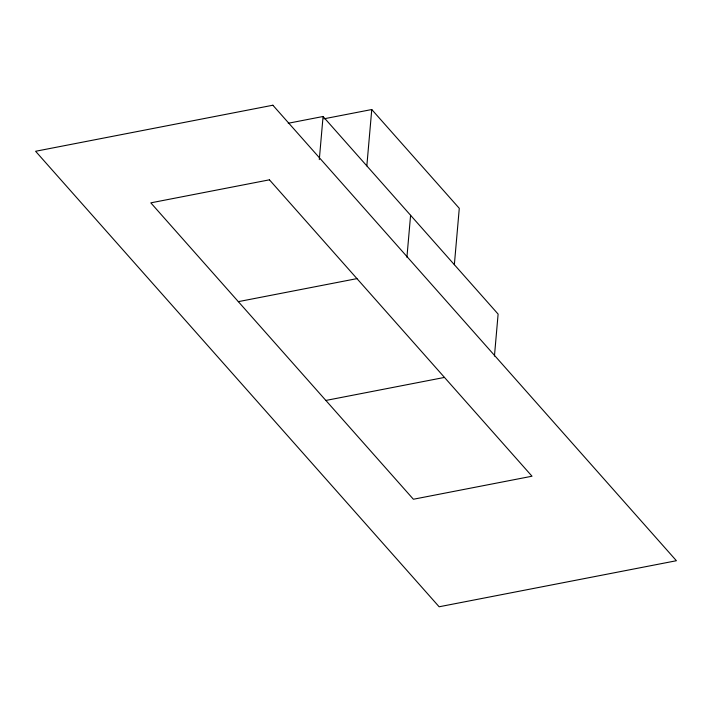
<?xml version="1.0" encoding="UTF-8"?>
<svg xmlns="http://www.w3.org/2000/svg" width="712" height="712" viewBox="0 0 712 712"><rect width="100%" height="100%" fill="white"/><g stroke="black" fill="none" stroke-linecap="round" stroke-linejoin="round"><path stroke-width="1.07" d="M319.296 159.595L323.07 116.492L288.235 123.256M366.831 165.896L371.762 109.532L323.871 118.824M406.917 257.29L410.593 215.291M454.354 264.695L459.284 208.331L371.762 109.532M494.439 356.089L498.115 314.09L323.07 116.492M238.333 301.648L356.97 278.623M325.856 400.447L444.493 377.422M272.865 105.225L35.6 151.273L439.135 606.775L676.4 560.727L272.865 105.225M269.439 179.825L150.81 202.849L413.387 499.246L532.015 476.221L269.439 179.825"/></g></svg>
